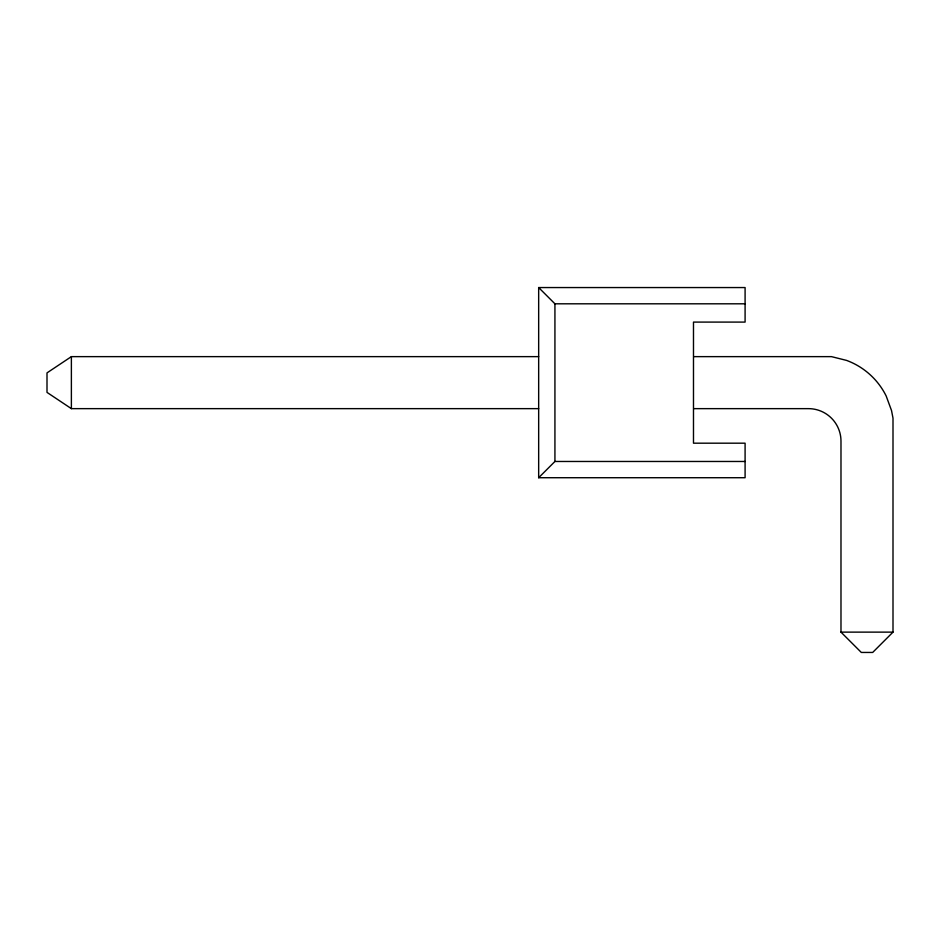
<?xml version="1.0" encoding="UTF-8"?>
<svg xmlns="http://www.w3.org/2000/svg" width="940" height="940" viewBox="0 0 940 940"><rect width="100%" height="100%" fill="white"/><g stroke="black" fill="none" stroke-linecap="round" stroke-linejoin="round"><path stroke-width="1.41" d="M538.667 477.72L745.091 477.72L745.091 443.187L693.485 443.187L693.485 322.091L745.091 322.091L745.091 287.558L538.667 287.558L538.667 477.72L554.929 461.47L745.091 461.47M693.979 356.636L831.465 356.636L846.541 360.396A72.028 72.028 0 0 1 886.15 395.94L891.519 410.522L893 418.159L893 632.127L872.684 652.442L861.31 652.442L840.983 632.127L840.983 441.154A32.512 32.512 0 0 0 808.482 408.642L693.979 408.642M538.667 356.636L71.381 356.636L47 372.886L47 392.391L71.381 408.642L538.667 408.642M538.667 287.558L554.929 303.808L745.091 303.808M840.983 632.127L893 632.127M554.929 303.808L554.929 461.47M71.381 356.636L71.381 408.642"/></g></svg>
